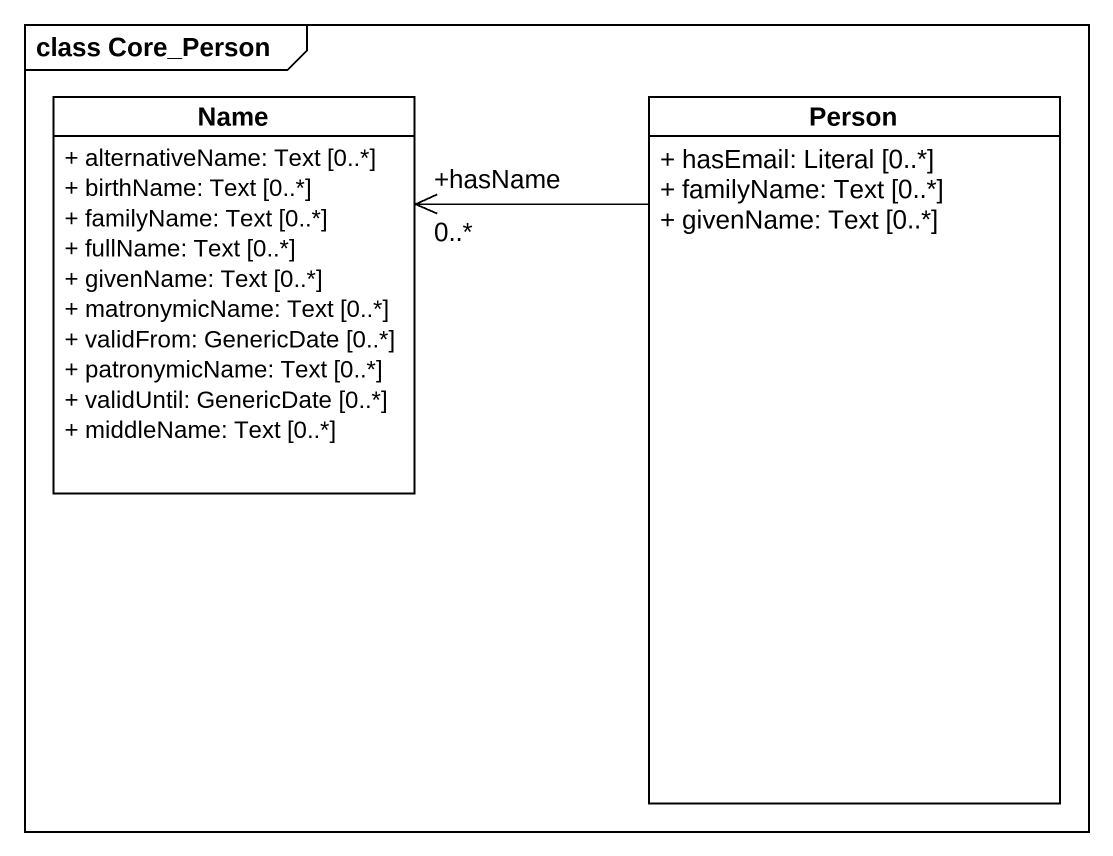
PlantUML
@startuml
mainframe class Core_Person
hide circle
hide empty members
skinparam classAttributeIconSize 0
class Name {
  + alternativeName: Text [0..*]
  + birthName: Text [0..*]
  + familyName: Text [0..*]
  + fullName: Text [0..*]
  + givenName: Text [0..*]
  + matronymicName: Text [0..*]
  + validFrom: GenericDate [0..*]
  + patronymicName: Text [0..*]
  + validUntil: GenericDate [0..*]
  + middleName: Text [0..*]
}
class "Person" as Person_ {
  + hasEmail: Literal [0..*]
  + familyName: Text [0..*]
  + givenName: Text [0..*]
}
Person_ -left-> "+hasName\n0..*" Name
@enduml
